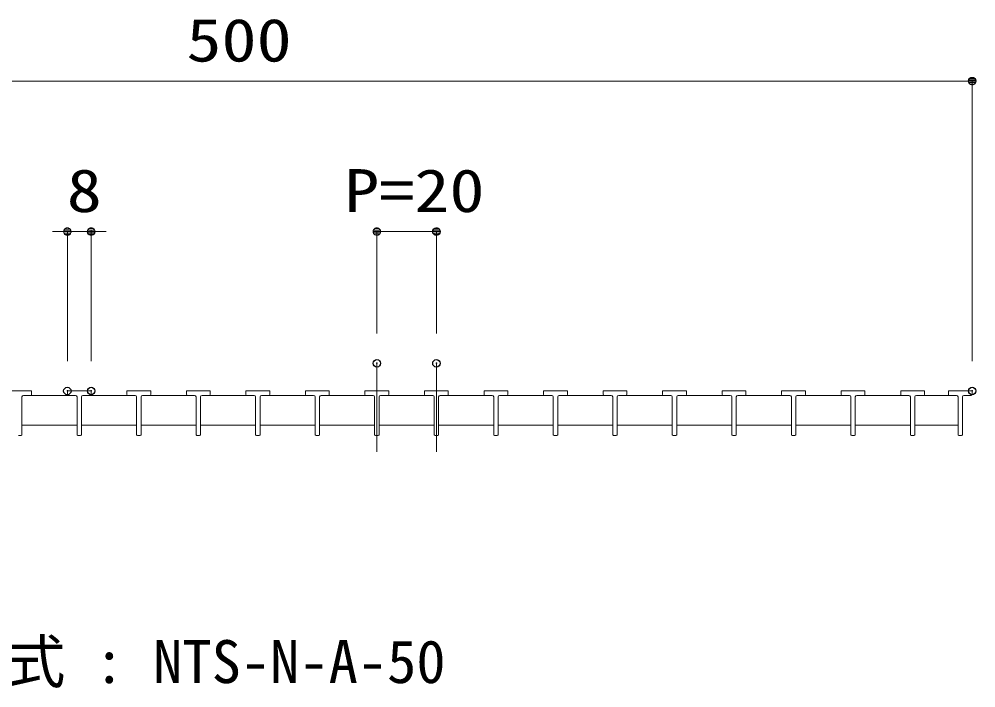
# Model space of a CAD drawing. Units: millimetres on the paper. Extents: x -216 to 216, y -153 to 153.
# Drawn here: x -26.5 to 37.8, y -85.2 to -40.2 of the extents above; entities that cross this region are included whole.
import ezdxf
from ezdxf.enums import TextEntityAlignment as Align

# ---------------------------------------------------------------- set-up
doc = ezdxf.new("R2010")
doc.units = ezdxf.units.MM
doc.header["$PDMODE"] = 32
doc.header["$PDSIZE"] = 0.5
doc.linetypes.add('CHAIN2', pattern=[12, 9, -1, 1, -1])
doc.layers.add('0-1_文字', color=7, linetype='Continuous')
doc.layers.add('0-6_Defpoints', color=7, linetype='Continuous')
for name, color, linetype, lineweight in [('0-2_蓋', 3, 'Continuous', 9), ('0-3_中心線', 4, 'CHAIN2', 9), ('0-4_寸法', 4, 'Continuous', 9), ('0-5_0', 7, 'Continuous', 9)]:
    doc.layers.add(name, color=color, linetype=linetype, lineweight=lineweight)
doc.styles.add('ＭＳ ゴシック', font='')
doc.styles.get('ＭＳ ゴシック').set_extended_font_data('MS Gothic')

# ---------------------------------------------------------------- blocks, each defined once
blk = doc.blocks.new('_Dot')
at = {"layer": '0-5_0'}
for p, q in [((-0.5, 0), (-1, 0)), ((0.489, 0.1), (-0.489, 0.1)), ((0.399, 0.3), (-0.399, 0.3)), ((0.458, -0.199), (-0.458, -0.199)), ((0.3, -0.399), (-0.3, -0.399))]:
    blk.add_line(p, q, dxfattribs=at)
for points in [[(0.5, 0), (0.496, 0.063), (0.484, 0.124), (0.465, 0.184), (0.438, 0.241), (0.405, 0.294), (0.364, 0.342), (0.319, 0.385), (0.268, 0.422), (0.213, 0.452), (0.155, 0.476), (0.094, 0.491), (0.031, 0.499), (-0.031, 0.499), (-0.094, 0.491), (-0.155, 0.476), (-0.213, 0.452), (-0.268, 0.422), (-0.319, 0.385), (-0.364, 0.342), (-0.405, 0.294), (-0.438, 0.241), (-0.465, 0.184), (-0.484, 0.124), (-0.496, 0.063), (-0.5, 0), (0, 0)], [(-0.5, 0), (-0.496, -0.063), (-0.484, -0.124), (-0.465, -0.184), (-0.438, -0.241), (-0.405, -0.294), (-0.364, -0.342), (-0.319, -0.385), (-0.268, -0.422), (-0.213, -0.452), (-0.155, -0.476), (-0.094, -0.491), (-0.031, -0.499), (0.031, -0.499), (0.094, -0.491), (0.155, -0.476), (0.213, -0.452), (0.268, -0.422), (0.319, -0.385), (0.364, -0.342), (0.405, -0.294), (0.438, -0.241), (0.465, -0.184), (0.484, -0.124), (0.496, -0.063), (0.5, 0), (0, 0)]]:
    blk.add_lwpolyline(points, close=True, dxfattribs=at)

msp = doc.modelspace()

# ---------------------------------------------------------------- linework, layer by layer
at = {"layer": '0-2_蓋'}
for p, q in [((-27.253, -65.217), (-25.653, -65.217)), ((-26.203, -65.517), (-25.713, -65.517)), ((-26.203, -65.517), (-22.703, -65.517)), ((-25.653, -65.457), (-25.653, -65.217)), ((-23.253, -65.217), (-21.653, -65.217)), ((-23.253, -65.457), (-23.253, -65.217)), ((-22.703, -65.517), (-23.193, -65.517)), ((-22.203, -65.517), (-21.713, -65.517)), ((-22.203, -65.517), (-18.703, -65.517)), ((-21.653, -65.457), (-21.653, -65.217)), ((-19.253, -65.217), (-17.653, -65.217)), ((-19.253, -65.457), (-19.253, -65.217)), ((-18.703, -65.517), (-19.193, -65.517)), ((-18.203, -65.517), (-17.713, -65.517)), ((-18.203, -65.517), (-14.703, -65.517)), ((-17.653, -65.457), (-17.653, -65.217)), ((-15.253, -65.217), (-13.653, -65.217)), ((-15.253, -65.457), (-15.253, -65.217)), ((-14.703, -65.517), (-15.193, -65.517)), ((-14.203, -65.517), (-13.713, -65.517)), ((-14.203, -65.517), (-10.703, -65.517)), ((-13.653, -65.457), (-13.653, -65.217)), ((-11.253, -65.217), (-9.653, -65.217)), ((-11.253, -65.457), (-11.253, -65.217)), ((-10.703, -65.517), (-11.193, -65.517)), ((-10.203, -65.517), (-9.713, -65.517)), ((-10.203, -65.517), (-6.703, -65.517)), ((-9.653, -65.457), (-9.653, -65.217)), ((-7.253, -65.217), (-5.653, -65.217)), ((-7.253, -65.457), (-7.253, -65.217)), ((-6.703, -65.517), (-7.193, -65.517)), ((-6.203, -65.517), (-5.713, -65.517)), ((-6.203, -65.517), (-2.703, -65.517)), ((-5.653, -65.457), (-5.653, -65.217)), ((-3.253, -65.217), (-1.653, -65.217)), ((-3.253, -65.457), (-3.253, -65.217)), ((-2.703, -65.517), (-3.193, -65.517)), ((-2.203, -65.517), (-1.713, -65.517)), ((-2.203, -65.517), (1.297, -65.517)), ((-1.653, -65.457), (-1.653, -65.217)), ((0.747, -65.217), (2.347, -65.217)), ((0.747, -65.457), (0.747, -65.217)), ((1.297, -65.517), (0.807, -65.517)), ((1.797, -65.517), (2.287, -65.517)), ((1.797, -65.517), (5.297, -65.517)), ((2.347, -65.457), (2.347, -65.217)), ((4.747, -65.217), (6.347, -65.217)), ((4.747, -65.457), (4.747, -65.217)), ((5.297, -65.517), (4.807, -65.517)), ((5.797, -65.517), (6.287, -65.517)), ((5.797, -65.517), (9.297, -65.517)), ((6.347, -65.457), (6.347, -65.217)), ((8.747, -65.217), (10.347, -65.217)), ((8.747, -65.457), (8.747, -65.217)), ((9.297, -65.517), (8.807, -65.517)), ((9.797, -65.517), (10.287, -65.517)), ((9.797, -65.517), (13.297, -65.517)), ((10.347, -65.457), (10.347, -65.217)), ((12.747, -65.217), (14.347, -65.217)), ((12.747, -65.457), (12.747, -65.217)), ((13.297, -65.517), (12.807, -65.517)), ((13.797, -65.517), (14.287, -65.517)), ((13.797, -65.517), (17.297, -65.517)), ((14.347, -65.457), (14.347, -65.217)), ((16.747, -65.217), (18.347, -65.217)), ((16.747, -65.457), (16.747, -65.217)), ((17.297, -65.517), (16.807, -65.517)), ((17.797, -65.517), (18.287, -65.517)), ((17.797, -65.517), (21.297, -65.517)), ((18.347, -65.457), (18.347, -65.217)), ((20.747, -65.217), (22.347, -65.217)), ((20.747, -65.457), (20.747, -65.217)), ((21.297, -65.517), (20.807, -65.517)), ((21.797, -65.517), (22.287, -65.517)), ((21.797, -65.517), (25.297, -65.517)), ((22.347, -65.457), (22.347, -65.217)), ((24.747, -65.217), (26.347, -65.217)), ((24.747, -65.457), (24.747, -65.217)), ((25.297, -65.517), (24.807, -65.517)), ((25.797, -65.517), (26.287, -65.517)), ((25.797, -65.517), (29.297, -65.517)), ((26.347, -65.457), (26.347, -65.217)), ((28.747, -65.217), (30.347, -65.217)), ((28.747, -65.457), (28.747, -65.217)), ((29.297, -65.517), (28.807, -65.517)), ((29.797, -65.517), (30.287, -65.517)), ((29.797, -65.517), (33.297, -65.517)), ((30.347, -65.457), (30.347, -65.217)), ((32.747, -65.217), (34.347, -65.217)), ((32.747, -65.457), (32.747, -65.217)), ((33.297, -65.517), (32.807, -65.517)), ((33.797, -65.517), (34.287, -65.517)), ((33.797, -65.517), (36.497, -65.517)), ((34.347, -65.457), (34.347, -65.217)), ((35.947, -65.217), (37.547, -65.217)), ((35.947, -65.457), (35.947, -65.217)), ((36.497, -65.517), (36.007, -65.517)), ((36.997, -65.517), (37.487, -65.517)), ((37.547, -65.457), (37.547, -65.217)), ((-26.303, -68.157), (-26.303, -65.617)), ((-22.603, -68.157), (-22.603, -65.617)), ((-22.303, -68.157), (-22.303, -65.617)), ((-18.603, -68.157), (-18.603, -65.617)), ((-18.303, -68.157), (-18.303, -65.617)), ((-14.603, -68.157), (-14.603, -65.617)), ((-14.303, -68.157), (-14.303, -65.617)), ((-10.603, -68.157), (-10.603, -65.617)), ((-10.303, -68.157), (-10.303, -65.617)), ((-6.603, -68.157), (-6.603, -65.617)), ((-6.303, -68.157), (-6.303, -65.617)), ((-2.603, -68.157), (-2.603, -65.617)), ((-2.303, -68.157), (-2.303, -65.617)), ((1.397, -68.157), (1.397, -65.617)), ((1.697, -68.157), (1.697, -65.617)), ((5.397, -68.157), (5.397, -65.617)), ((5.697, -68.157), (5.697, -65.617)), ((9.397, -68.157), (9.397, -65.617)), ((9.697, -68.157), (9.697, -65.617)), ((13.397, -68.157), (13.397, -65.617)), ((13.697, -68.157), (13.697, -65.617)), ((17.397, -68.157), (17.397, -65.617)), ((17.697, -68.157), (17.697, -65.617)), ((21.397, -68.157), (21.397, -65.617)), ((21.697, -68.157), (21.697, -65.617)), ((25.397, -68.157), (25.397, -65.617)), ((25.697, -68.157), (25.697, -65.617)), ((29.397, -68.157), (29.397, -65.617)), ((29.697, -68.157), (29.697, -65.617)), ((33.397, -68.157), (33.397, -65.617)), ((33.697, -68.157), (33.697, -65.617)), ((36.597, -68.157), (36.597, -65.617)), ((36.897, -68.157), (36.897, -65.617)), ((-26.303, -67.517), (-22.603, -67.517)), ((-22.303, -67.517), (-18.603, -67.517)), ((-18.303, -67.517), (-14.603, -67.517)), ((-14.303, -67.517), (-10.603, -67.517)), ((-10.303, -67.517), (-6.603, -67.517)), ((-6.303, -67.517), (-2.603, -67.517)), ((-2.303, -67.517), (1.397, -67.517)), ((1.697, -67.517), (5.397, -67.517)), ((5.697, -67.517), (9.397, -67.517)), ((9.697, -67.517), (13.397, -67.517)), ((13.697, -67.517), (17.397, -67.517)), ((17.697, -67.517), (21.397, -67.517)), ((21.697, -67.517), (25.397, -67.517)), ((25.697, -67.517), (29.397, -67.517)), ((29.697, -67.517), (33.397, -67.517)), ((33.697, -67.517), (36.597, -67.517)), ((-26.363, -68.217), (-26.543, -68.217)), ((-22.363, -68.217), (-22.543, -68.217)), ((-18.363, -68.217), (-18.543, -68.217)), ((-14.363, -68.217), (-14.543, -68.217)), ((-10.363, -68.217), (-10.543, -68.217)), ((-6.363, -68.217), (-6.543, -68.217)), ((-2.363, -68.217), (-2.543, -68.217)), ((1.637, -68.217), (1.457, -68.217)), ((5.637, -68.217), (5.457, -68.217)), ((9.637, -68.217), (9.457, -68.217)), ((13.637, -68.217), (13.457, -68.217)), ((17.637, -68.217), (17.457, -68.217)), ((21.637, -68.217), (21.457, -68.217)), ((25.637, -68.217), (25.457, -68.217)), ((29.637, -68.217), (29.457, -68.217)), ((33.637, -68.217), (33.457, -68.217)), ((36.837, -68.217), (36.657, -68.217))]:
    msp.add_line(p, q, dxfattribs=at)
for centre, radius, start, end in [((-26.203, -65.617), 0.1, 90, 180), ((-25.713, -65.457), 0.06, 270, 0), ((-23.193, -65.457), 0.06, 180, 270), ((-22.703, -65.617), 0.1, 0, 90), ((-22.203, -65.617), 0.1, 90, 180), ((-21.713, -65.457), 0.06, 270, 0), ((-19.193, -65.457), 0.06, 180, 270), ((-18.703, -65.617), 0.1, 0, 90), ((-18.203, -65.617), 0.1, 90, 180), ((-17.713, -65.457), 0.06, 270, 0), ((-15.193, -65.457), 0.06, 180, 270), ((-14.703, -65.617), 0.1, 0, 90), ((-14.203, -65.617), 0.1, 90, 180), ((-13.713, -65.457), 0.06, 270, 0), ((-11.193, -65.457), 0.06, 180, 270), ((-10.703, -65.617), 0.1, 0, 90), ((-10.203, -65.617), 0.1, 90, 180), ((-9.713, -65.457), 0.06, 270, 0), ((-7.193, -65.457), 0.06, 180, 270), ((-6.703, -65.617), 0.1, 0, 90), ((-6.203, -65.617), 0.1, 90, 180), ((-5.713, -65.457), 0.06, 270, 0), ((-3.193, -65.457), 0.06, 180, 270), ((-2.703, -65.617), 0.1, 0, 90), ((-2.203, -65.617), 0.1, 90, 180), ((-1.713, -65.457), 0.06, 270, 0), ((0.807, -65.457), 0.06, 180, 270), ((1.297, -65.617), 0.1, 0, 90), ((1.797, -65.617), 0.1, 90, 180), ((2.287, -65.457), 0.06, 270, 0), ((4.807, -65.457), 0.06, 180, 270), ((5.297, -65.617), 0.1, 0, 90), ((5.797, -65.617), 0.1, 90, 180), ((6.287, -65.457), 0.06, 270, 0), ((8.807, -65.457), 0.06, 180, 270), ((9.297, -65.617), 0.1, 0, 90), ((9.797, -65.617), 0.1, 90, 180), ((10.287, -65.457), 0.06, 270, 0), ((12.807, -65.457), 0.06, 180, 270), ((13.297, -65.617), 0.1, 0, 90), ((13.797, -65.617), 0.1, 90, 180), ((14.287, -65.457), 0.06, 270, 0), ((16.807, -65.457), 0.06, 180, 270), ((17.297, -65.617), 0.1, 0, 90), ((17.797, -65.617), 0.1, 90, 180), ((18.287, -65.457), 0.06, 270, 0), ((20.807, -65.457), 0.06, 180, 270), ((21.297, -65.617), 0.1, 0, 90), ((21.797, -65.617), 0.1, 90, 180), ((22.287, -65.457), 0.06, 270, 0), ((24.807, -65.457), 0.06, 180, 270), ((25.297, -65.617), 0.1, 0, 90), ((25.797, -65.617), 0.1, 90, 180), ((26.287, -65.457), 0.06, 270, 0), ((28.807, -65.457), 0.06, 180, 270), ((29.297, -65.617), 0.1, 0, 90), ((29.797, -65.617), 0.1, 90, 180), ((30.287, -65.457), 0.06, 270, 0), ((32.807, -65.457), 0.06, 180, 270), ((33.297, -65.617), 0.1, 0, 90), ((33.797, -65.617), 0.1, 90, 180), ((34.287, -65.457), 0.06, 270, 0), ((36.007, -65.457), 0.06, 180, 270), ((36.497, -65.617), 0.1, 0, 90), ((36.997, -65.617), 0.1, 90, 180), ((37.487, -65.457), 0.06, 270, 0), ((-26.363, -68.157), 0.06, 270, 0), ((-22.543, -68.157), 0.06, 180, 270), ((-22.363, -68.157), 0.06, 270, 0), ((-18.543, -68.157), 0.06, 180, 270), ((-18.363, -68.157), 0.06, 270, 0), ((-14.543, -68.157), 0.06, 180, 270), ((-14.363, -68.157), 0.06, 270, 0), ((-10.543, -68.157), 0.06, 180, 270), ((-10.363, -68.157), 0.06, 270, 0), ((-6.543, -68.157), 0.06, 180, 270), ((-6.363, -68.157), 0.06, 270, 0), ((-2.543, -68.157), 0.06, 180, 270), ((-2.363, -68.157), 0.06, 270, 0), ((1.457, -68.157), 0.06, 180, 270), ((1.637, -68.157), 0.06, 270, 0), ((5.457, -68.157), 0.06, 180, 270), ((5.637, -68.157), 0.06, 270, 0), ((9.457, -68.157), 0.06, 180, 270), ((9.637, -68.157), 0.06, 270, 0), ((13.457, -68.157), 0.06, 180, 270), ((13.637, -68.157), 0.06, 270, 0), ((17.457, -68.157), 0.06, 180, 270), ((17.637, -68.157), 0.06, 270, 0), ((21.457, -68.157), 0.06, 180, 270), ((21.637, -68.157), 0.06, 270, 0), ((25.457, -68.157), 0.06, 180, 270), ((25.637, -68.157), 0.06, 270, 0), ((29.457, -68.157), 0.06, 180, 270), ((29.637, -68.157), 0.06, 270, 0), ((33.457, -68.157), 0.06, 180, 270), ((33.637, -68.157), 0.06, 270, 0), ((36.657, -68.157), 0.06, 180, 270), ((36.837, -68.157), 0.06, 270, 0)]:
    msp.add_arc(centre, radius, start, end, dxfattribs=at)
at = {"layer": '0-3_中心線'}
for p, q in [((-2.453, -63.357), (-2.453, -69.311)), ((1.547, -63.357), (1.547, -69.311))]:
    msp.add_line(p, q, dxfattribs=at)
at = {"layer": '0-4_寸法'}
for p, q in [((-61.953, -44.375), (37.047, -44.375)), ((37.547, -63.217), (37.547, -44.375)), ((-23.753, -54.496), (-24.253, -54.496)), ((-23.253, -63.217), (-23.253, -54.496)), ((-23.253, -54.496), (-21.653, -54.496)), ((-21.653, -63.217), (-21.653, -54.496)), ((-21.153, -54.496), (-20.653, -54.496)), ((-2.453, -61.357), (-2.453, -54.496)), ((-1.953, -54.496), (1.047, -54.496)), ((1.547, -61.357), (1.547, -54.496))]:
    msp.add_line(p, q, dxfattribs=at)
at = {"layer": '0-6_Defpoints'}
for p in [(37.547, -44.375), (-21.653, -54.496), (1.547, -54.496), (-2.453, -63.357), (1.547, -63.357), (-23.253, -65.217), (-21.653, -65.217), (37.547, -65.217)]:
    msp.add_point(p, dxfattribs=at)

# ---------------------------------------------------------------- block references
at = {"layer": '0-4_寸法', "xscale": 0.5, "yscale": 0.5}
for p in [(37.547, -44.375), (-23.253, -54.496), (1.547, -54.496)]:
    msp.add_blockref('_Dot', p, dxfattribs=at)
at = {"layer": '0-4_寸法', "xscale": 0.5, "yscale": 0.5, "rotation": 180}
for p in [(-21.653, -54.496), (-2.453, -54.496)]:
    msp.add_blockref('_Dot', p, dxfattribs=at)

# ---------------------------------------------------------------- texts
at = {"layer": '0-1_文字', "style": 'ＭＳ ゴシック'}
msp.add_text('・蓋型式 : NTS-N-A-50', height=2.889, dxfattribs=at).set_placement((-39.147, -85.727), align=Align.BOTTOM_LEFT)
at = {"layer": '0-4_寸法', "style": 'ＭＳ ゴシック', "width": 1.2}
for s, p in [('500', (-15.253, -43.93)), ('8', (-23.293, -54.051)), ('P=20', (-4.653, -54.051))]:
    msp.add_text(s, height=2.889, dxfattribs=at).set_placement(p, align=Align.BOTTOM_LEFT)

doc.saveas('drawing.dxf')
